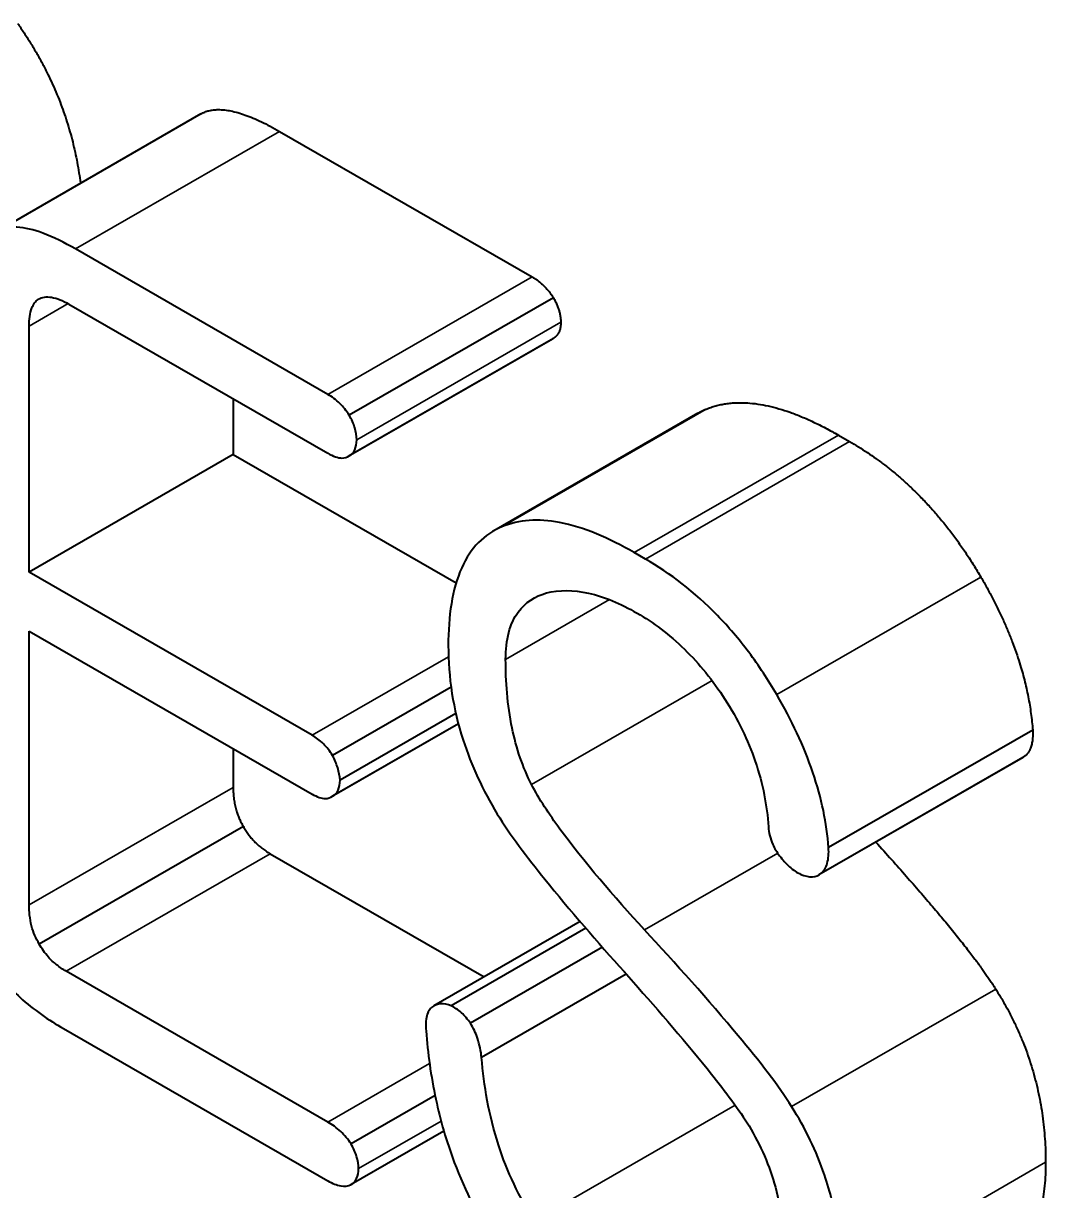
# Model space of a CAD drawing. Header units: millimetres. Extents: x 0 to 4752, y 0 to 3360.
# Drawn here: x 3868.244 to 3871.077, y 2639.075 to 2642.31 of the extents above; entities that cross this region are included whole.
import ezdxf

# ---------------------------------------------------------------- set-up
doc = ezdxf.new("R2010")
doc.units = ezdxf.units.MM
doc.header["$LTSCALE"] = 8
doc.layers.add('가시적인 것(ISO)', color=3, linetype='Continuous', lineweight=40)
doc.layers.add('가시적인 좁은 것(ISO)', color=3, linetype='Continuous', lineweight=35)

msp = doc.modelspace()

# ---------------------------------------------------------------- linework, layer by layer
at = {"layer": '가시적인 것(ISO)'}
for p, q in [((3868.7359, 2642.059), (3868.1703, 2641.7333)), ((3868.9537, 2642.0105), (3869.6539, 2641.6073)), ((3869.0882, 2641.2815), (3868.388, 2641.6847)), ((3869.7128, 2641.5496), (3869.1472, 2641.2238)), ((3868.3701, 2641.532), (3869.0882, 2641.1184)), ((3868.2598, 2640.7889), (3868.2598, 2641.4709)), ((3869.7101, 2641.4351), (3869.1444, 2641.1094)), ((3869.7128, 2641.4369), (3869.1472, 2641.1112)), ((3868.8255, 2641.2697), (3868.8255, 2641.1147)), ((3870.1133, 2641.2294), (3869.5476, 2640.9037)), ((3870.5028, 2641.1688), (3870.5335, 2641.1511)), ((3868.8255, 2641.1147), (3868.2598, 2640.7889)), ((3868.8255, 2641.1147), (3869.4431, 2640.759)), ((3869.9678, 2640.8254), (3869.9371, 2640.8431)), ((3869.0446, 2640.337), (3868.2598, 2640.7889)), ((3868.2598, 2639.8668), (3868.2598, 2640.6258)), ((3868.2598, 2640.6258), (3869.0446, 2640.1739)), ((3869.4294, 2640.4699), (3869.101, 2640.2808)), ((3869.4425, 2640.3975), (3869.1215, 2640.2126)), ((3869.4496, 2640.3687), (3869.0981, 2640.1662)), ((3869.4496, 2640.3688), (3869.101, 2640.1681)), ((3871.0413, 2640.3516), (3870.4756, 2640.0259)), ((3868.8255, 2640.3001), (3868.8255, 2640.1925)), ((3871.0145, 2640.2759), (3870.4488, 2639.9502)), ((3868.8537, 2640.0843), (3868.288, 2639.7586)), ((3868.9281, 2640.0089), (3869.5212, 2639.6673)), ((3869.7872, 2639.8206), (3869.3819, 2639.5872)), ((3869.8026, 2639.8027), (3869.4293, 2639.5877)), ((3869.849, 2639.7495), (3869.4831, 2639.5389)), ((3869.0882, 2639.2652), (3868.3624, 2639.6831)), ((3869.915, 2639.675), (3869.5139, 2639.4441)), ((3869.9089, 2639.6821), (3869.9345, 2639.6526)), ((3868.3547, 2639.5245), (3869.0882, 2639.1021)), ((3869.3849, 2639.3385), (3869.1523, 2639.2045)), ((3869.4094, 2639.2399), (3869.1523, 2639.0919))]:
    msp.add_line(p, q, dxfattribs=at)
for points in [[(3868.2279, 2642.3098), (3868.3721, 2642.1047), (3868.4021, 2641.8668)], [(3868.7357, 2642.0589), (3868.8024, 2642.0976), (3868.9537, 2642.0105)], [(3869.6539, 2641.6073), (3869.6898, 2641.5866), (3869.7128, 2641.5496)], [(3869.7128, 2641.5496), (3869.7334, 2641.5141), (3869.7334, 2641.4814)], [(3869.7334, 2641.4814), (3869.7334, 2641.4488), (3869.7128, 2641.4369)], [(3869.7128, 2641.4369), (3869.7115, 2641.436), (3869.7101, 2641.4351)], [(3870.136, 2641.2407), (3870.2771, 2641.2988), (3870.5028, 2641.1688)], [(3870.1133, 2641.2294), (3870.1242, 2641.2357), (3870.136, 2641.2407)], [(3870.5335, 2641.1511), (3870.7515, 2641.0256), (3870.8977, 2640.7754)], [(3870.8977, 2640.7754), (3871.0259, 2640.5562), (3871.0413, 2640.3516)], [(3871.0413, 2640.3516), (3871.0439, 2640.2998), (3871.0208, 2640.2804)], [(3871.0208, 2640.2804), (3871.0178, 2640.2778), (3871.0145, 2640.2759)], [(3868.8255, 2640.1925), (3868.8255, 2640.1302), (3868.8537, 2640.0843)], [(3868.8537, 2640.0843), (3868.8793, 2640.037), (3868.9281, 2640.0089)], [(3870.6066, 2640.041), (3870.858, 2639.7633), (3870.9387, 2639.6338)], [(3870.9387, 2639.6338), (3871.0772, 2639.4147), (3871.0772, 2639.1538)], [(3871.0772, 2639.1538), (3871.0772, 2638.92), (3870.9355, 2638.8383)]]:
    msp.add_open_spline(points, degree=2, dxfattribs=at)
for points, knots in [([(3868.388, 2641.6847), (3868.3581, 2641.702), (3868.3273, 2641.7174), (3868.2732, 2641.7375), (3868.2485, 2641.7438), (3868.2051, 2641.7459), (3868.1861, 2641.7425), (3868.17, 2641.7331)], [-0.04123546, -0.04123546, -0.04123546, -0.04123546, -0.0253322, -0.0253322, -0.01206319, -0.01206319, 0, 0, 0, 0]), ([(3868.2598, 2641.4709), (3868.2598, 2641.4894), (3868.2619, 2641.507), (3868.2716, 2641.5314), (3868.2775, 2641.5396), (3868.2854, 2641.5451)], [-0.014738, -0.014738, -0.014738, -0.014738, -0.00625443, -0.00625443, 0, 0, 0, 0]), ([(3868.2854, 2641.5451), (3868.2906, 2641.5481), (3868.2962, 2641.55), (3868.3085, 2641.552), (3868.3151, 2641.5518), (3868.3373, 2641.5484), (3868.3538, 2641.5414), (3868.3701, 2641.532)], [-0.01637798, -0.01637798, -0.01637798, -0.01637798, -0.01254625, -0.01254625, -0.00865005, -0.00865005, 0, 0, 0, 0]), ([(3869.1472, 2641.2238), (3869.1394, 2641.2362), (3869.1306, 2641.2472), (3869.1104, 2641.267), (3869.0993, 2641.2751), (3869.0882, 2641.2815)], [-0.01138476, -0.01138476, -0.01138476, -0.01138476, -0.00589661, -0.00589661, 0, 0, 0, 0]), ([(3869.1677, 2641.1557), (3869.1677, 2641.1662), (3869.1661, 2641.1773), (3869.159, 2641.2009), (3869.1537, 2641.2125), (3869.1472, 2641.2238)], [-0.009711176, -0.009711176, -0.009711176, -0.009711176, -0.004887734, -0.004887734, 0, 0, 0, 0]), ([(3869.1472, 2641.1112), (3869.1537, 2641.1149), (3869.159, 2641.1205), (3869.1661, 2641.1359), (3869.1677, 2641.1452), (3869.1677, 2641.1557)], [-0.00971164, -0.00971164, -0.00971164, -0.00971164, -0.004823673, -0.004823673, 0, 0, 0, 0]), ([(3869.0882, 2641.1184), (3869.0952, 2641.1144), (3869.1022, 2641.111), (3869.1152, 2641.1066), (3869.1212, 2641.1053), (3869.1346, 2641.105), (3869.1414, 2641.107), (3869.1472, 2641.1112)], [-0.01161934, -0.01161934, -0.01161934, -0.01161934, -0.00791519, -0.00791519, -0.00458114, -0.00458114, 0, 0, 0, 0]), ([(3869.9371, 2640.8431), (3869.8669, 2640.8835), (3869.7965, 2640.9139), (3869.671, 2640.9377), (3869.6175, 2640.9344), (3869.5703, 2640.9149)], [-0.07016496, -0.07016496, -0.07016496, -0.07016496, -0.03293737, -0.03293737, 0, 0, 0, 0]), ([(3869.5703, 2640.9149), (3869.5459, 2640.9047), (3869.5241, 2640.8901), (3869.4864, 2640.8517), (3869.471, 2640.8284), (3869.4319, 2640.7417), (3869.4216, 2640.6666), (3869.4216, 2640.5854)], [-0.07126225, -0.07126225, -0.07126225, -0.07126225, -0.05419658, -0.05419658, -0.03721927, -0.03721927, 0, 0, 0, 0]), ([(3870.332, 2640.4496), (3870.3082, 2640.4904), (3870.2824, 2640.5296), (3870.2271, 2640.6034), (3870.1983, 2640.6373), (3870.104, 2640.7346), (3870.0365, 2640.7858), (3869.9678, 2640.8254)], [-0.07147977, -0.07147977, -0.07147977, -0.07147977, -0.05375878, -0.05375878, -0.03643392, -0.03643392, 0, 0, 0, 0]), ([(3869.5806, 2640.5473), (3869.5806, 2640.5742), (3869.5833, 2640.5994), (3869.5951, 2640.644), (3869.6038, 2640.6628), (3869.6352, 2640.7058), (3869.6624, 2640.7223), (3869.6934, 2640.7313)], [-0.04496548, -0.04496548, -0.04496548, -0.04496548, -0.03258597, -0.03258597, -0.02059948, -0.02059948, 0, 0, 0, 0]), ([(3869.6934, 2640.7313), (3869.7292, 2640.7403), (3869.7681, 2640.7402), (3869.8538, 2640.7212), (3869.899, 2640.7019), (3869.9448, 2640.6756)], [-0.04756432, -0.04756432, -0.04756432, -0.04756432, -0.0242498, -0.0242498, 0, 0, 0, 0]), ([(3869.9448, 2640.6756), (3869.9896, 2640.6497), (3870.0338, 2640.6169), (3870.1174, 2640.5351), (3870.1547, 2640.4889), (3870.1884, 2640.4374)], [-0.04695335, -0.04695335, -0.04695335, -0.04695335, -0.02314655, -0.02314655, 0, 0, 0, 0]), ([(3869.4216, 2640.5854), (3869.4216, 2640.543), (3869.4247, 2640.4988), (3869.4385, 2640.4108), (3869.4486, 2640.3676), (3869.4855, 2640.2531), (3869.5173, 2640.1848), (3869.5575, 2640.1187)], [-0.06647979, -0.06647979, -0.06647979, -0.06647979, -0.04702986, -0.04702986, -0.02901513, -0.02901513, 0, 0, 0, 0]), ([(3869.6524, 2640.2005), (3869.6399, 2640.2247), (3869.6296, 2640.2494), (3869.6115, 2640.302), (3869.6041, 2640.3297), (3869.585, 2640.4221), (3869.5806, 2640.4877), (3869.5806, 2640.5473)], [-0.04882588, -0.04882588, -0.04882588, -0.04882588, -0.03861707, -0.03861707, -0.02729581, -0.02729581, 0, 0, 0, 0]), ([(3870.1884, 2640.4374), (3870.206, 2640.4098), (3870.2221, 2640.3814), (3870.2503, 2640.3231), (3870.2624, 2640.294), (3870.2937, 2640.202), (3870.3049, 2640.1414), (3870.3089, 2640.0833)], [-0.05003729, -0.05003729, -0.05003729, -0.05003729, -0.03773837, -0.03773837, -0.02564629, -0.02564629, 0, 0, 0, 0]), ([(3870.4756, 2640.0259), (3870.4706, 2640.0929), (3870.4564, 2640.1622), (3870.407, 2640.3079), (3870.3728, 2640.3799), (3870.332, 2640.4496)], [-0.05979502, -0.05979502, -0.05979502, -0.05979502, -0.03028821, -0.03028821, 0, 0, 0, 0]), ([(3869.101, 2640.2808), (3869.0934, 2640.293), (3869.0849, 2640.3039), (3869.0655, 2640.3232), (3869.0551, 2640.331), (3869.0446, 2640.337)], [-0.01096151, -0.01096151, -0.01096151, -0.01096151, -0.00558051, -0.00558051, 0, 0, 0, 0]), ([(3869.1215, 2640.2126), (3869.1207, 2640.2236), (3869.1186, 2640.235), (3869.1116, 2640.2583), (3869.1069, 2640.2696), (3869.101, 2640.2808)], [-0.009578096, -0.009578096, -0.009578096, -0.009578096, -0.004744873, -0.004744873, 0, 0, 0, 0]), ([(3869.101, 2640.1681), (3869.1075, 2640.1719), (3869.1128, 2640.1774), (3869.1199, 2640.1929), (3869.1215, 2640.2021), (3869.1215, 2640.2126)], [-0.00971164, -0.00971164, -0.00971164, -0.00971164, -0.004823673, -0.004823673, 0, 0, 0, 0]), ([(3869.9653, 2639.7979), (3869.8817, 2639.8892), (3869.796, 2639.9883), (3869.7014, 2640.1178), (3869.6729, 2640.1608), (3869.6524, 2640.2005)], [-0.05357694, -0.05357694, -0.05357694, -0.05357694, -0.01678772, -0.01678772, 0, 0, 0, 0]), ([(3869.0446, 2640.1739), (3869.051, 2640.1702), (3869.0574, 2640.1672), (3869.0694, 2640.1631), (3869.075, 2640.162), (3869.0883, 2640.1617), (3869.0951, 2640.1639), (3869.101, 2640.1681)], [-0.01119603, -0.01119603, -0.01119603, -0.01119603, -0.00779856, -0.00779856, -0.00468008, -0.00468008, 0, 0, 0, 0]), ([(3869.5575, 2640.1187), (3869.5917, 2640.063), (3869.6414, 2639.9976), (3869.7575, 2639.8533), (3869.8374, 2639.7618), (3869.9089, 2639.6821)], [-0.07076117, -0.07076117, -0.07076117, -0.07076117, -0.04179572, -0.04179572, 0, 0, 0, 0]), ([(3870.3089, 2640.0833), (3870.3094, 2640.0754), (3870.3106, 2640.067), (3870.3146, 2640.0506), (3870.3173, 2640.0426), (3870.3259, 2640.0235), (3870.3323, 2640.0131), (3870.3397, 2640.0033)], [-0.01148786, -0.01148786, -0.01148786, -0.01148786, -0.00794355, -0.00794355, -0.00465431, -0.00465431, 0, 0, 0, 0]), ([(3870.4551, 2639.9547), (3870.459, 2639.9579), (3870.4623, 2639.9618), (3870.4679, 2639.971), (3870.4701, 2639.9763), (3870.4755, 2639.9949), (3870.4764, 2640.01), (3870.4756, 2640.0259)], [-0.013556, -0.013556, -0.013556, -0.013556, -0.01034942, -0.01034942, -0.00710447, -0.00710447, 0, 0, 0, 0]), ([(3870.3397, 2640.0033), (3870.3481, 2639.9917), (3870.3573, 2639.9814), (3870.3776, 2639.9636), (3870.3881, 2639.9567), (3870.3987, 2639.9516)], [-0.01109383, -0.01109383, -0.01109383, -0.01109383, -0.0056343, -0.0056343, 0, 0, 0, 0]), ([(3870.3987, 2639.9516), (3870.4099, 2639.947), (3870.4208, 2639.9444), (3870.4403, 2639.9455), (3870.4484, 2639.9488), (3870.4551, 2639.9547)], [-0.01176127, -0.01176127, -0.01176127, -0.01176127, -0.00574245, -0.00574245, 0, 0, 0, 0]), ([(3868.288, 2639.7586), (3868.2833, 2639.7663), (3868.2792, 2639.7743), (3868.272, 2639.7912), (3868.2691, 2639.7999), (3868.2616, 2639.8287), (3868.2598, 2639.8486), (3868.2598, 2639.8668)], [-0.01529877, -0.01529877, -0.01529877, -0.01529877, -0.0118976, -0.0118976, -0.00832406, -0.00832406, 0, 0, 0, 0]), ([(3870.3731, 2639.3081), (3870.3382, 2639.364), (3870.2835, 2639.4343), (3870.1444, 2639.6014), (3870.0487, 2639.7076), (3869.9653, 2639.7979)], [-0.08338848, -0.08338848, -0.08338848, -0.08338848, -0.04830195, -0.04830195, 0, 0, 0, 0]), ([(3868.3624, 2639.6831), (3868.3535, 2639.6883), (3868.3445, 2639.6943), (3868.3279, 2639.7076), (3868.3203, 2639.7147), (3868.3035, 2639.7336), (3868.2951, 2639.7455), (3868.288, 2639.7586)], [-0.01456758, -0.01456758, -0.01456758, -0.01456758, -0.00983604, -0.00983604, -0.00560417, -0.00560417, 0, 0, 0, 0]), ([(3868.1572, 2639.7064), (3868.167, 2639.6889), (3868.1784, 2639.6725), (3868.2045, 2639.6402), (3868.2195, 2639.6246), (3868.2726, 2639.5757), (3868.3153, 2639.5472), (3868.3547, 2639.5245)], [-0.03681462, -0.03681462, -0.03681462, -0.03681462, -0.02930245, -0.02930245, -0.02088044, -0.02088044, 0, 0, 0, 0]), ([(3869.9345, 2639.6526), (3870.0035, 2639.575), (3870.0851, 2639.4811), (3870.1886, 2639.351), (3870.2288, 2639.2978), (3870.2551, 2639.2544)], [-0.05289322, -0.05289322, -0.05289322, -0.05289322, -0.01903855, -0.01903855, 0, 0, 0, 0]), ([(3869.378, 2639.5846), (3869.3742, 2639.5819), (3869.3709, 2639.5785), (3869.3655, 2639.5701), (3869.3634, 2639.5652), (3869.3587, 2639.5476), (3869.3585, 2639.5331), (3869.36, 2639.5178)], [-0.01264988, -0.01264988, -0.01264988, -0.01264988, -0.00964381, -0.00964381, -0.00663672, -0.00663672, 0, 0, 0, 0]), ([(3869.4293, 2639.5877), (3869.4193, 2639.5915), (3869.4099, 2639.5933), (3869.3923, 2639.5923), (3869.3846, 2639.5894), (3869.378, 2639.5846)], [-0.01064985, -0.01064985, -0.01064985, -0.01064985, -0.00531189, -0.00531189, 0, 0, 0, 0]), ([(3869.4831, 2639.5389), (3869.4756, 2639.55), (3869.4673, 2639.5598), (3869.4487, 2639.5766), (3869.439, 2639.583), (3869.4293, 2639.5877)], [-0.0102459, -0.0102459, -0.0102459, -0.0102459, -0.00518924, -0.00518924, 0, 0, 0, 0]), ([(3869.5139, 2639.4441), (3869.5122, 2639.4613), (3869.5088, 2639.4795), (3869.4976, 2639.512), (3869.4913, 2639.5257), (3869.4831, 2639.5389)], [-0.01333215, -0.01333215, -0.01333215, -0.01333215, -0.00580475, -0.00580475, 0, 0, 0, 0]), ([(3869.36, 2639.5178), (3869.3647, 2639.4566), (3869.3732, 2639.393), (3869.3995, 2639.2706), (3869.4162, 2639.2118), (3869.4683, 2639.0736), (3869.5069, 2638.9975), (3869.5549, 2638.9252)], [-0.08381323, -0.08381323, -0.08381323, -0.08381323, -0.05682333, -0.05682333, -0.0326647, -0.0326647, 0, 0, 0, 0]), ([(3869.6601, 2638.9922), (3869.639, 2639.0246), (3869.6203, 2639.0583), (3869.5868, 2639.1291), (3869.5725, 2639.1655), (3869.534, 2639.2848), (3869.52, 2639.3669), (3869.5139, 2639.4441)], [-0.06347244, -0.06347244, -0.06347244, -0.06347244, -0.048937, -0.048937, -0.03392419, -0.03392419, 0, 0, 0, 0]), ([(3870.5115, 2638.828), (3870.5115, 2638.8757), (3870.5081, 2638.9256), (3870.4921, 2639.0236), (3870.4806, 2639.071), (3870.4417, 2639.1846), (3870.4113, 2639.2476), (3870.3731, 2639.3081)], [-0.06847724, -0.06847724, -0.06847724, -0.06847724, -0.04661572, -0.04661572, -0.02689565, -0.02689565, 0, 0, 0, 0]), ([(3869.1523, 2639.2045), (3869.1436, 2639.2175), (3869.134, 2639.229), (3869.112, 2639.2497), (3869.1001, 2639.2583), (3869.0882, 2639.2652)], [-0.01221467, -0.01221467, -0.01221467, -0.01221467, -0.00633897, -0.00633897, 0, 0, 0, 0]), ([(3870.2551, 2639.2544), (3870.2712, 2639.2275), (3870.2854, 2639.1998), (3870.3101, 2639.1426), (3870.3202, 2639.1137), (3870.3458, 2639.0209), (3870.3525, 2638.9593), (3870.3525, 2638.9018)], [-0.05002825, -0.05002825, -0.05002825, -0.05002825, -0.03825521, -0.03825521, -0.02635672, -0.02635672, 0, 0, 0, 0]), ([(3869.1728, 2639.1364), (3869.1728, 2639.1469), (3869.1712, 2639.158), (3869.1641, 2639.1816), (3869.1588, 2639.1933), (3869.1523, 2639.2045)], [-0.009711176, -0.009711176, -0.009711176, -0.009711176, -0.004887734, -0.004887734, 0, 0, 0, 0]), ([(3869.1523, 2639.0919), (3869.1588, 2639.0956), (3869.1641, 2639.1012), (3869.1712, 2639.1166), (3869.1728, 2639.1259), (3869.1728, 2639.1364)], [-0.00971164, -0.00971164, -0.00971164, -0.00971164, -0.004823673, -0.004823673, 0, 0, 0, 0]), ([(3869.0882, 2639.1021), (3869.1002, 2639.0952), (3869.1121, 2639.0903), (3869.1342, 2639.0868), (3869.1438, 2639.0879), (3869.1523, 2639.0919)], [-0.01244368, -0.01244368, -0.01244368, -0.01244368, -0.00606099, -0.00606099, 0, 0, 0, 0])]:
    msp.add_open_spline(points, degree=3, knots=knots, dxfattribs=at)
at = {"layer": '가시적인 좁은 것(ISO)'}
for p, q in [((3868.9537, 2642.0105), (3868.388, 2641.6847)), ((3869.6539, 2641.6073), (3869.0882, 2641.2815)), ((3868.3679, 2641.5332), (3868.2598, 2641.4709)), ((3869.7334, 2641.4814), (3869.1677, 2641.1557)), ((3870.136, 2641.2407), (3869.5703, 2640.9149)), ((3870.5028, 2641.1688), (3869.9371, 2640.8431)), ((3870.5335, 2641.1511), (3869.9678, 2640.8254)), ((3870.8977, 2640.7754), (3870.332, 2640.4496)), ((3869.8682, 2640.7129), (3869.5806, 2640.5473)), ((3869.4221, 2640.5544), (3869.0446, 2640.337)), ((3870.1525, 2640.4885), (3869.6524, 2640.2005)), ((3871.0208, 2640.2804), (3870.4551, 2639.9547)), ((3868.8255, 2640.1925), (3868.2598, 2639.8668)), ((3868.9281, 2640.0089), (3868.3624, 2639.6831)), ((3870.3345, 2640.0105), (3869.9653, 2639.7979)), ((3870.9387, 2639.6338), (3870.3731, 2639.3081)), ((3869.3697, 2639.4273), (3869.0882, 2639.2652)), ((3870.2163, 2639.3125), (3869.6601, 2638.9922)), ((3869.4015, 2639.2681), (3869.1728, 2639.1364)), ((3871.0772, 2639.1538), (3870.5115, 2638.828))]:
    msp.add_line(p, q, dxfattribs=at)

doc.saveas('drawing.dxf')
